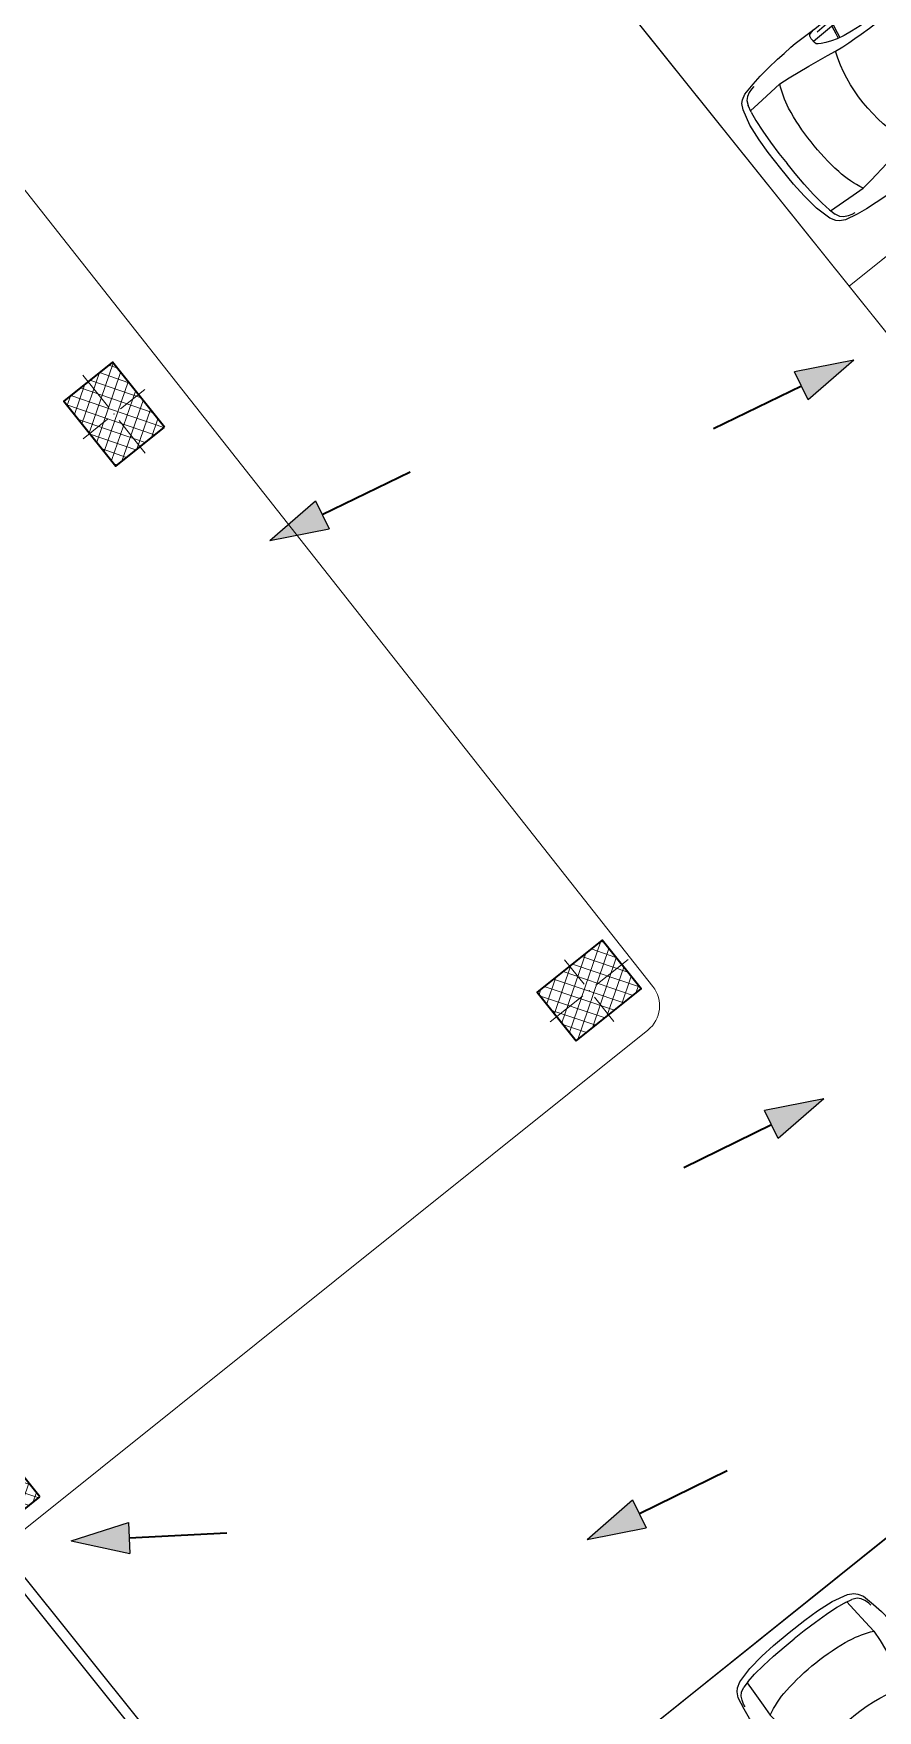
# Model space of a CAD drawing. Header units: metres. Extents: x 7511783 to 7512372, y 4692307 to 4692611.
# Drawn here: x 7511985.97 to 7511994.09, y 4692544.97 to 4692561.11 of the extents above; entities that cross this region are included whole.
import ezdxf

# ---------------------------------------------------------------- set-up
doc = ezdxf.new("R2010")
doc.units = ezdxf.units.M
doc.layers.get('0').update_dxf_attribs({"lineweight": 0})
for name, color, linetype, lineweight in [('A - Muret', 7, 'Continuous', 0), ('A - Muret_Pen_No__102', 254, 'Continuous', 0), ('A - Muret_Pen_No__7', 7, 'Continuous', 0), ('A - Shtyllat', 7, 'Continuous', 0), ('A - Shtyllat_Pen_No__1', 7, 'Continuous', 0), ('A - Shtyllat_Pen_No__7', 7, 'Continuous', 0), ('A -Polyline', 7, 'Continuous', 0), ('A -Polyline_Pen_No__1', 7, 'Continuous', 0), ('A -Polyline_Pen_No__48', 14, 'Continuous', 0), ('A -Polyline_Pen_No__8', 14, 'Continuous', 0), ('A1 - Bodrumi -1', 7, 'Continuous', 0), ('A1 - Bodrumi -1_Pen_No__42', 8, 'Continuous', 0), ('garazhat-netw', 1, 'Continuous', 0), ('Interior - Furniture _Pen_No__42', 8, 'Continuous', 0)]:
    doc.layers.add(name, color=color, linetype=linetype, lineweight=lineweight)
pattern_1 = [(44.99999999999998, (0, 0), (-68.94290863686237, 68.94290863686243), []), (135.0000000000001, (0, 0), (68.94290863686219, 68.94290863686261), [])]

# ---------------------------------------------------------------- blocks, each defined once
blk = doc.blocks.new('Slab_4', base_point=(34583.08885707655, -54096.50522091701))
at = {"layer": 'A1 - Bodrumi -1_Pen_No__42', "color": 8, "linetype": 'Continuous', "lineweight": 25, "flags": 128}
blk.add_lwpolyline([(34583.08885707655, -54096.50522091701), (39036.49390857557, -73826.8491622882), (63168.79784286618, -68414.79881175431), (58723.04809055219, -48603.40321721155)], close=True, dxfattribs=at)
blk = doc.blocks.new('Slab_6', base_point=(63264.51523607764, -68393.3326743771))
at = {"layer": 'A1 - Bodrumi -1_Pen_No__42', "color": 8, "linetype": 'Continuous', "lineweight": 25, "flags": 128}
blk.add_lwpolyline([(63264.51523607764, -68393.3326743771), (83257.00457082294, -63909.70114019907), (75456.13369070938, -29146.91751099753, 0.0021919497620864), (57048.23205081843, -33332.54687322022), (60252.72529317138, -47612.63264707229), (58637.28843211705, -47925.70844958309), (58785.1422201114, -48589.27355840802), (58818.69832244765, -48581.63779186852)], format="xyb", close=True, dxfattribs=at)
blk = doc.blocks.new('Wall_52', base_point=(83257.00457082296, -63909.70114019907))
at = {"layer": 'A - Muret_Pen_No__102', "linetype": 'Continuous', "lineweight": 13}
h = blk.add_hatch(dxfattribs=at)
h.set_pattern_fill('CONCRETE_BLOCK', color=254, style=0, pattern_type=2)
h.set_pattern_definition(pattern_1)
h.paths.add_polyline_path([(82958.32441756949, -63720.47511161403), (63209.80767282041, -68149.39193870047), (63264.51523607764, -68393.3326743771), (83257.00457082296, -63909.70114019907)])
at = {"layer": 'A - Muret_Pen_No__7', "color": 7, "linetype": 'Continuous', "lineweight": 35, "flags": 128}
for points in [[(82958.32441756949, -63720.47511161403), (63209.80767282041, -68149.39193870047)], [(63264.51523607764, -68393.3326743771), (83257.00457082296, -63909.70114019907)], [(63209.80767282041, -68149.39193870047), (63264.51523607764, -68393.3326743771)]]:
    blk.add_lwpolyline(points, dxfattribs=at)
blk = doc.blocks.new('Column_162', base_point=(68439.65978664452, -55953.97223229833))
at = {"layer": 'A - Shtyllat', "linetype": 'Continuous', "lineweight": 0}
h = blk.add_hatch(dxfattribs=at)
h.set_pattern_fill('CONCRETE_BLOCK', color=18, style=0, pattern_type=2)
h.set_pattern_definition(pattern_1)
h.paths.add_polyline_path([(68115.05360198233, -56334.27582796771), (68895.64097019254, -56159.10916278659), (68764.26597130671, -55573.66863662895), (67983.6786030965, -55748.83530181007)])
at = {"layer": 'A - Shtyllat_Pen_No__1', "color": 7, "linetype": 'Continuous', "lineweight": 13}
for p, q in [((68422.14312012642, -55875.9134954773), (68356.4556206835, -55583.19323239849)), ((68361.60104982351, -55971.48889881644), (67971.3073657184, -56059.072231407)), ((68517.71852346555, -55936.45556578022), (68908.01220757065, -55848.87223318967)), ((68457.17645316262, -56032.03096911935), (68522.86395260556, -56324.75123219818))]:
    blk.add_line(p, q, dxfattribs=at)
blk.add_point((68439.65978664452, -55953.97223229833), dxfattribs=at)
at = {"layer": 'A - Shtyllat_Pen_No__7', "color": 7, "linetype": 'Continuous', "lineweight": 35, "flags": 128}
blk.add_lwpolyline([(68115.05360198233, -56334.27582796771), (68895.64097019254, -56159.10916278659), (68764.26597130671, -55573.66863662895), (67983.6786030965, -55748.83530181007)], close=True, dxfattribs=at)
blk = doc.blocks.new('Column_169', base_point=(66768.10634125283, -48962.14023274987))
at = {"layer": 'A - Shtyllat', "linetype": 'Continuous', "lineweight": 0}
h = blk.add_hatch(dxfattribs=at)
h.set_pattern_fill('CONCRETE_BLOCK', color=18, style=0, pattern_type=2)
h.set_pattern_definition(pattern_1)
h.paths.add_polyline_path([(67148.40993692222, -49286.74641741205), (66973.2432717411, -48506.15904920186), (66387.80274558342, -48637.53404808769), (66562.96941076456, -49418.12141629789)])
at = {"layer": 'A - Shtyllat_Pen_No__1', "color": 7, "linetype": 'Continuous', "lineweight": 13}
for p, q in [((66750.58967473471, -48884.08149592885), (66663.00634214416, -48493.78781182375)), ((66846.16507807386, -48944.62356623176), (67138.88534115267, -48878.93606678884)), ((66690.0476044318, -48979.65689926799), (66397.327341353, -49045.3443987109)), ((66785.62300777093, -49040.19896957089), (66873.2063403615, -49430.492653676))]:
    blk.add_line(p, q, dxfattribs=at)
blk.add_point((66768.10634125283, -48962.14023274987), dxfattribs=at)
at = {"layer": 'A - Shtyllat_Pen_No__7', "color": 7, "linetype": 'Continuous', "lineweight": 35, "flags": 128}
blk.add_lwpolyline([(67148.40993692222, -49286.74641741205), (66973.2432717411, -48506.15904920186), (66387.80274558342, -48637.53404808769), (66562.96941076456, -49418.12141629789)], close=True, dxfattribs=at)
blk = doc.blocks.new('Column_171', base_point=(61169.62996149499, -57687.86550543923))
at = {"layer": 'A - Shtyllat', "linetype": 'Continuous', "lineweight": 0}
h = blk.add_hatch(dxfattribs=at)
h.set_pattern_fill('CONCRETE_BLOCK', color=18, style=0, pattern_type=2)
h.set_pattern_definition(pattern_1)
h.paths.add_polyline_path([(61549.93355716438, -58012.47169010141), (61374.76689198327, -57231.88432189122), (60789.32636582561, -57363.25932077705), (60964.49303100674, -58143.84668898725)])
at = {"layer": 'A - Shtyllat_Pen_No__1', "color": 7, "linetype": 'Continuous', "lineweight": 13}
for p, q in [((61152.11329497689, -57609.80676861821), (61064.52996238633, -57219.51308451311)), ((61247.68869831602, -57670.34883892112), (61540.40896139484, -57604.6613394782)), ((61091.57122467397, -57705.38217195734), (60798.85096159515, -57771.06967140026)), ((61187.14662801311, -57765.92424226025), (61274.72996060366, -58156.21792636536))]:
    blk.add_line(p, q, dxfattribs=at)
blk.add_point((61169.62996149499, -57687.86550543923), dxfattribs=at)
at = {"layer": 'A - Shtyllat_Pen_No__7', "color": 7, "linetype": 'Continuous', "lineweight": 35, "flags": 128}
blk.add_lwpolyline([(61549.93355716438, -58012.47169010141), (61374.76689198327, -57231.88432189122), (60789.32636582561, -57363.25932077705), (60964.49303100674, -58143.84668898725)], close=True, dxfattribs=at)
blk = doc.blocks.new('Car 05 22')
at = {"layer": 'Interior - Furniture _Pen_No__42', "color": 8, "linetype": 'Continuous', "lineweight": 25}
for p, q in [((1961.117547741, 983.221158223), (1928.938242309, 983.221158223)), ((1928.938242309, 983.221158223), (1957.843908175, 858.0544967500001)), ((1996.903176747, 974.9060932165999), (1961.117547741, 983.221158223)), ((2026.89661068, 945.007687052), (1996.903176747, 974.9060932165999)), ((-483.1389679684001, 817.2581826864), (-585.227090103, 801.027979058)), ((-372.3345973750002, 830.229933465), (-483.1389679684001, 817.2581826864)), ((-251.752794228, 841.043733947), (-372.3345973750002, 830.229933465)), ((-168.2198443133, 844.6061713611999), (-251.752794228, 841.043733947)), ((-78.35772569479998, 850.6357850930001), (-168.2198443133, 844.6061713611999)), ((-24.036324899, 852.2918850640001), (-78.35772569479998, 850.6357850930001)), ((40.3182760438, 852.3336850629998), (-24.036324899, 852.2918850640001)), ((230.8030912739, 845.5192631063), (40.3182760438, 852.3336850629998)), ((124.560977278, 791.3967861309999), (129.0398444, 820.4687779309999)), ((129.0398444, 820.4687779309999), (138.886242882, 832.3883788069998)), ((138.886242882, 832.3883788069998), (165.168377873, 840.275885275)), ((165.168377873, 840.275885275), (194.733578306, 844.324685204)), ((194.733578306, 844.324685204), (230.803091274, 845.519263106)), ((210.873013229, 809.2317387879999), (418.0703055720001, 816.1926024380003)), ((400.0158099590001, 847.596806379), (230.8030912739, 845.5192631063)), ((590.7241636140001, 851.6786068920001), (400.0158099590001, 847.596806379)), ((856.5325990199999, 856.169707455), (590.7241636140001, 851.6786068920001)), ((1129.8609284, 858.5331077519999), (856.5325990199999, 856.169707455)), ((1115.14443198, 808.948201529), (1108.59023357, 773.98329714)), ((1119.51383092, 833.2672045809999), (1115.14443198, 808.948201529)), ((1120.16623076, 836.3248049650001), (1119.51383092, 833.2672045809999)), ((1120.69723063, 838.160005195), (1120.16623076, 836.3248049650001)), ((1129.8609284, 858.5331077519999), (1120.69723063, 838.160005195)), ((1536.1071561, 860.3802508980001), (1129.8609284, 858.5331077519999)), ((1162.63563846, 830.4777734580001), (1220.13025657, 829.0713745190002)), ((1220.13025657, 829.0713745190002), (1369.65750367, 831.489072695)), ((1957.843908175, 858.0544967500001), (1536.1071561, 860.3802508980001)), ((1957.84390817, 858.0544967500001), (1977.22141076, 777.427813481)), ((2054.5732194, 897.577022836), (2026.89661068, 945.007687052)), ((2067.91700908, 857.6794056350001), (2054.5732194, 897.577022836)), ((2119.91703998, 857.4374531180001), (2067.91700908, 857.6794056350001)), ((2075.28112592, 835.6608695470001), (2067.91700908, 857.6794056350001)), ((2070.42572439, 799.8521965630001), (2075.2191259, 809.3983893609999)), ((2075.2191259, 809.3983893609999), (2075.28112592, 835.6608695470001)), ((2193.165590015, 856.4504063259001), (2119.91703998, 857.4374531180001)), ((2148.02030692, 790.4828861469999), (2166.81146925, 813.814537484)), ((2166.81146925, 813.814537484), (2182.27381684, 834.081841238)), ((2182.27381684, 834.081841238), (2193.16559002, 856.4504063260001)), ((2808.01466132, 852.5547640039999), (2193.165590015, 856.4504063259001)), ((2855.711363900001, 852.6327640009998), (2808.01466132, 852.5547640039999)), ((2808.01466132, 852.5547640039999), (2876.86636504, 843.317264394)), ((2891.44016583, 852.5287640049999), (2855.711363900001, 852.6327640009998)), ((2876.86636504, 843.317264394), (2954.16376923, 813.731165643)), ((2922.51356751, 852.034364026), (2891.44016583, 852.5287640049999)), ((2904.11849592, 832.8863289209997), (2905.06820589, 832.8379901159999)), ((2945.17226874, 849.4061641369999), (2922.51356751, 852.034364026)), ((2989.61447115, 839.6482645490003), (2945.17226874, 849.4061641369999)), ((2954.16376923, 813.731165643), (3075.78877375, 774.6896785450001)), ((3013.55027244, 833.064864827), (2989.61447115, 839.6482645490003)), ((3154.26138006, 782.5577669589998), (3013.55027244, 833.064864827)), ((-815.0478655078, 667.7598955197002), (-855.0523550635, 511.0116477078998)), ((-784.8200333720001, 721.8124613509999), (-815.0478655078, 667.7598955197002)), ((-757.6903274910002, 747.022066986), (-784.8200333720001, 721.8124613509999)), ((-768.2719792499998, 602.2788720830002), (-750.577082573, 669.7773949330001)), ((-706.3378894982, 775.7872218095), (-757.6903274910002, 747.022066986)), ((-729.425104913, 716.3992494200002), (-750.577082573, 669.7773949330001)), ((-701.0941271610001, 743.2591195180001), (-729.425104913, 716.3992494200002)), ((-585.227090103, 801.027979058), (-706.3378894982, 775.7872218095)), ((-664.8727541800001, 760.961322365), (-701.0941271610001, 743.2591195180001)), ((-626.571782751, 772.4860242179999), (-664.8727541800001, 760.961322365)), ((-594.8871138119998, 778.4895580349998), (-626.571782751, 772.4860242179999)), ((125.693926866, 743.8968737240001), (124.560977278, 791.3967861309999)), ((327.3887276080001, 761.920895626), (125.394377448, 756.455747737)), ((132.429139117, 722.8048827370001), (125.693926866, 743.8968737240001)), ((146.670770152, 710.6062742990001), (132.429139117, 722.8048827370001)), ((171.252864179, 696.6287725440001), (146.670770152, 710.6062742990001)), ((212.566754139, 676.5412700230002), (171.252864179, 696.6287725440001)), ((266.3151410770001, 654.566867265), (212.566754139, 676.5412700230002)), ((319.4903281550001, 636.426864989), (266.3151410770001, 654.566867265)), ((521.9507803269998, 764.6728959719999), (327.3887276080001, 761.920895626)), ((339.1227247570001, 683.1192857359999), (329.5580559370001, 633.8673348859999)), ((355.2943663540001, 762.315609428), (339.1227247570001, 683.1192857359999)), ((357.2289958010001, 683.375391506), (346.76505809, 629.492778784)), ((373.4006373970002, 762.5717151969999), (357.2289958010001, 683.375391506)), ((813.627009446, 769.327996556), (521.9507803269998, 764.6728959719999)), ((1108.59023357, 773.98329714), (813.627009446, 769.327996556)), ((1036.25651944, 772.8416796290002), (996.5002997029998, 578.7916468290002)), ((1041.96657906, 578.0240872360001), (1107.56627095, 773.967136299)), ((1173.32542975, 774.895061201), (1090.33970038, 577.89253068)), ((1108.59023357, 773.98329714), (1537.61805657, 780.025947399)), ((1537.61805657, 780.025611521), (1974.99295641, 786.0764425990001)), ((2000.39650233, 701.591770694), (1730.35620914, 633.8338533080002)), ((1939.15395607, 686.22492547), (1995.917261, 777.427813481)), ((1952.84760406, 621.338789111), (2122.045506540001, 659.9572884350001)), ((1977.22141076, 777.427813481), (2019.59119012, 777.427813481)), ((2000.39650233, 701.591770694), (2213.53100788, 762.9814866290001)), ((2019.59119012, 777.427813481), (2044.48611622, 783.069509224)), ((2044.48611622, 783.069509224), (2063.35562216, 792.2740022800001)), ((2063.35562216, 792.2740022800001), (2070.42572439, 799.8521965630001)), ((2068.68333559, 787.696981005), (2065.39356605, 794.4584027669999)), ((2068.68333559, 787.696981005), (2148.02030692, 790.4828861469999)), ((2106.51930118, 732.1586113790001), (2148.02030692, 790.4828861469999)), ((2122.045506540001, 659.9572884350001), (2293.79610906, 697.6509877739999)), ((2148.02030692, 790.4828861469999), (2205.61920777, 792.204186117)), ((2205.61920777, 792.204186117), (2227.21980808, 791.0038861380001)), ((2226.59190807, 769.8777067159999), (2213.53100788, 762.9814866290001)), ((2213.53100788, 762.9814866290001), (2238.34670825, 752.240186817)), ((2234.36910819, 773.9630864369999), (2226.59190807, 769.8828865080001)), ((2227.21980808, 791.0038861380001), (2232.61990816, 790.029986155)), ((2232.61990816, 790.029986155), (2237.93539134, 787.2871225249999)), ((2238.46067648, 776.864360243), (2234.36910819, 773.9630864369999)), ((2240.81890828, 784.03918626), (2237.93539134, 787.2871225249999)), ((2238.34670825, 752.240186817), (2258.53170854, 739.717487037)), ((2238.46067648, 776.864360243), (2240.85090828, 780.5209863219999)), ((2240.85090828, 780.5209863219999), (2240.81890828, 784.03918626)), ((2258.53170854, 739.717487037), (2269.0398087, 731.086787188)), ((2269.0398087, 731.086787188), (2278.83550884, 721.965087348)), ((2278.83550884, 721.965087348), (2293.79610906, 697.6509877739999)), ((2293.79610906, 697.6509877739999), (2317.1870094, 700.7385877199999)), ((2293.79610906, 697.6386630720001), (2293.79610906, 697.6509877739999)), ((2317.1870094, 700.7385877199999), (2345.74280982, 702.7498876850001)), ((2355.134199750001, 639.912801441), (2317.1870094, 700.7385877199999)), ((2345.74280982, 702.7498876850001), (2378.929310310001, 702.0184876970001)), ((2410.10490185, 649.1086815510001), (2378.929310310001, 702.0184876970001)), ((2378.929310310001, 702.0184876970001), (2410.57231077, 694.2028878339999)), ((2436.02871163, 583.2244924540001), (2410.10490185, 649.1086815510001)), ((2410.57231077, 694.2028878339999), (2410.58631694, 694.1782473540001)), ((2428.73881104, 681.7061880529999), (2410.57231077, 694.2028878339999)), ((2428.73881104, 681.7061880529999), (2457.25830016, 700.035535323)), ((2428.77597173, 681.700745325), (2428.73881104, 681.7061880529999)), ((2428.77597173, 681.700745325), (2456.66545813, 639.8418234830003)), ((2457.25830016, 700.035535323), (2535.4819126, 697.9905877680001)), ((2535.422612600001, 697.9916562040003), (2673.21491462, 695.5089878119999)), ((2535.46586986, 697.9894090810001), (2535.4819126, 697.988971943)), ((2673.21491462, 695.5089878119999), (2787.200816290001, 691.4809878819998)), ((2787.200816290001, 691.4809878819998), (2868.415817480001, 687.223087957)), ((2868.395882330001, 687.22488671), (2959.72331881, 678.984388101)), ((2959.72331881, 678.984388101), (2868.415817480001, 687.1969879569999)), ((2959.72331881, 678.984388101), (3047.2313201, 666.2002883250001)), ((3022.47491973, 758.305686711), (3023.66221975, 762.4851866380001)), ((3024.49924208, 753.7186598590001), (3022.47491973, 758.305686711)), ((3023.66221975, 762.4851866380001), (3034.64521991, 765.0503865930001)), ((3037.91041996, 743.452886971), (3024.49924208, 753.7186598590001)), ((3034.64521991, 765.0503865930001), (3046.93432009, 763.817386614)), ((3050.61522015, 730.6688871950001), (3037.91041996, 743.452886971)), ((3046.93432009, 763.817386614), (3060.9451203, 762.9292866300001)), ((3047.20992906, 666.2041971140001), (3100.00912087, 656.556188494)), ((3064.50712035, 714.6457874760001), (3050.61522015, 730.6688871950001)), ((3060.9451203, 762.9292866300001), (3089.85712072, 757.3861867269998)), ((3076.97452053, 697.807687771), (3064.50712035, 714.6457874760001)), ((3100.48402088, 763.1120866269999), (3075.78877375, 774.6896785450001)), ((3100.00912087, 656.556188494), (3076.97452053, 697.807687771)), ((3089.85712072, 757.3861867269998), (3108.43932099, 751.4304868319999)), ((3152.92075342, 553.873393456), (3100.00912087, 656.556188494)), ((3114.13862108, 753.3111867989999), (3100.48402088, 763.1120866269999)), ((3108.43932099, 751.4304868319999), (3122.8656212, 746.4359869189999)), ((3122.8656212, 746.4359869189999), (3114.13862108, 753.3111867989999)), ((3170.0706946, 726.5554905960001), (3122.8656212, 746.4359869189999)), ((3235.883818752, 747.6101556219), (3154.26138006, 782.5577669589998)), ((3211.69204952, 701.0151137130001), (3170.0706946, 726.5554905960001)), ((3254.25934432, 663.1775183300001), (3211.69204952, 701.0151137130001)), ((3269.07948628, 728.3294692490001), (3235.883818752, 747.6101556219)), ((3301.867263790001, 602.80900872), (3254.25934432, 663.1775183300001)), ((3298.56678787, 705.6390702070001), (3269.07948628, 728.3294692490001)), ((3337.33388997, 663.3806719909999), (3298.56678787, 705.6390702070001)), ((3374.49419199, 603.583974516), (3337.33388997, 663.3806719909999)), ((-855.0523550635, 511.0116477078998), (-874.6778528530002, 344.9579771100001)), ((-782.7621654889999, 510.027376359), (-794.5333543099999, 390.6265818930001)), ((-768.2719792499998, 602.2788720830002), (-782.764796709, 510.0106247469999)), ((-764.3441764490001, 617.261773195), (-665.728145997, 623.9546285630003)), ((-665.728145997, 623.9546285630003), (-500.877431885, 634.180288886)), ((-500.877431885, 634.180288886), (-383.0238853850001, 641.9613403830001)), ((-383.0238853850001, 641.9613403830001), (-274.220886173, 631.318400078)), ((-274.220886173, 631.318400078), (-56.404854203, 600.536895199)), ((-56.404854203, 600.536895199), (145.941775497, 566.5900898169999)), ((145.941775497, 566.5900898169999), (233.261172115, 552.312592089)), ((233.261172115, 552.312592089), (315.3092800730001, 541.359190513)), ((315.2936019620001, 541.3606176840001), (384.2945810830001, 535.0794906230001)), ((392.7088835140001, 617.8124267930001), (319.4903281550001, 636.426864989)), ((384.2815104790001, 535.080362318), (454.174320738, 530.4191213629999)), ((474.8166917820001, 607.1053878569999), (392.7088835140001, 617.8124267930001)), ((454.170282107, 530.4193907049998), (526.242583163, 526.2868907769997)), ((521.3449804749999, 601.6186871690002), (474.8166917820001, 607.1053878569999)), ((569.9935686519999, 596.8381865689998), (521.3449804749999, 601.6186871690002)), ((526.2331313149998, 526.2873073839999), (627.7018846490002, 521.814890855)), ((652.59274858, 590.9845858339997), (569.9935686519999, 596.8381865689998)), ((627.698546207, 521.8149872519999), (756.75876515, 518.0884218199999)), ((772.8388193580001, 584.9903850819998), (652.59274858, 590.9845858339997)), ((756.75876515, 518.0884218199999), (1322.62824821, 518.052230308)), ((907.2666866909999, 580.298084493), (772.8388193580001, 584.9903850819998)), ((1041.96657906, 578.0240872360001), (907.2666866909999, 580.298084493)), ((1227.79815085, 577.5186957939999), (1041.96657906, 578.0240872360001)), ((1316.09897866, 580.475793563), (1227.79815085, 577.5186957939999)), ((1403.02450604, 584.4121905939998), (1316.09897866, 580.475793563)), ((1322.62824821, 518.052230308), (1420.49779626, 521.652890858)), ((1483.8761315, 590.1361862749999), (1403.02450604, 584.4121905939998)), ((1420.49066257, 521.652523245), (1466.64156934, 524.030772681)), ((1466.62639694, 524.0299908169999), (1510.87647584, 527.594696836)), ((1562.00595611, 600.596478384), (1483.8761315, 590.1361862749999)), ((1510.85529759, 527.5929907539999), (1554.25309822, 533.0576906580001)), ((1554.25309822, 533.0576906580001), (1596.82961355, 540.969674969)), ((1730.35620914, 633.8338533080002), (1562.00595611, 600.596478384)), ((1597.28918852, 541.1774857889999), (1596.65116701, 540.8889849259999)), ((1610.72419049, 544.0665862469999), (1779.61280153, 581.7538898049997)), ((1779.61280153, 581.7538898049997), (1952.84760406, 621.338789111)), ((2379.77420337, 575.387091212), (2355.13301598, 639.9159014410001)), ((2397.334105950001, 514.2584815219999), (2379.77250853, 575.3929912130001)), ((2419.31580918, 395.7362626700001), (2397.33316008, 514.2635815229997)), ((2453.63941421, 521.616582688), (2436.02871163, 583.2244924540001)), ((2477.61661773, 401.0764635800001), (2453.63941421, 521.616582688)), ((2456.66545813, 639.8418234830003), (2487.236391870001, 574.2621729599999)), ((2487.236391870001, 574.2621729599999), (2491.79934275, 562.0052962960001)), ((2491.79994982, 562.0052962960001), (2517.90263133, 477.034766618)), ((3189.62073735, 475.569766106), (3152.92075342, 553.873393456)), ((3301.867263790001, 602.80900872), (3346.015513130001, 501.4217980699999)), ((3346.015513130001, 501.4217980699999), (3374.297465860001, 419.557472908)), ((3418.40079436, 512.7439783509999), (3374.49419199, 603.583974516)), ((3457.47689648, 393.0984834030001), (3418.40079436, 512.7439783509999)), ((-874.6778528530002, 344.9579771100001), (-882.944054645, 194.680643518)), ((-794.5333543099999, 390.6265818930001), (-802.4328468090001, 258.715288008)), ((2433.73206705, 266.091642182), (2419.31580918, 395.7362626700001)), ((2493.88922012, 269.050242651), (2477.61661773, 401.0764635800001)), ((2517.90263133, 477.034766618), (2537.54372273, 384.0810341510001)), ((2537.54372273, 384.0810341510001), (2551.45611664, 285.6281997640001)), ((3199.39883308, 466.7584630290001), (3189.62073735, 475.569766106)), ((3220.69886845, 454.388540188), (3199.39883308, 466.7584630290001)), ((3256.10680826, 439.2417534179999), (3220.67662376, 454.4014587129999)), ((3288.390194130001, 425.101248479), (3256.10680826, 439.2417534179999)), ((3319.36158057, 408.41284265), (3288.390194130001, 425.101248479)), ((3353.46269085, 384.2512837760001), (3319.36158057, 408.41284265)), ((3321.23357975, 370.497229407), (3320.99727986, 362.132926485)), ((3320.99727986, 362.132926485), (3338.31527228, 276.8564967000001)), ((3324.654278260001, 377.297531782), (3321.23357975, 370.497229407)), ((3328.30797666, 379.591332583), (3324.654278260001, 377.297531782)), ((3338.468372210001, 379.4523325350001), (3328.30797666, 379.591332583)), ((3363.640761200001, 357.811724976), (3338.468372210001, 379.4523325350001)), ((3377.182392130001, 359.9734848010001), (3353.46269085, 384.2512837760001)), ((3396.66521323, 315.8049103040001), (3363.640761200001, 357.811724976)), ((3391.09039087, 344.247647689), (3374.297465860001, 419.557472908)), ((3391.09039087, 344.247647689), (3377.182392130001, 359.9734848010001)), ((3468.34279707, 330.9338860280001), (3457.47689648, 393.0984834030001)), ((3474.4914974, 263.721088865), (3468.34279707, 330.9338860280001)), ((-882.944054645, 194.680643518), (-885.3767076889999, 0)), ((-802.4328468090001, 258.715288008), (-806.8131426489999, 124.936494209)), ((2441.61713002, 131.955220918), (2433.73181129, 266.093942182)), ((2503.10292147, 133.173421111), (2493.88922012, 269.050242651)), ((2551.45611664, 285.6281997640001), (2559.71041303, 193.693567653)), ((2559.71041303, 193.693567653), (2564.38081099, 101.185635342)), ((3338.31527228, 276.8564967000001), (3351.882966340001, 172.661960307)), ((3351.882966340001, 172.661960307), (3358.343763510001, 75.87012649980001)), ((3408.0703938, 289.3779877820001), (3396.66521323, 315.8049103040001)), ((3408.0703938, 289.3779877820001), (3413.77629411, 267.259988716)), ((3413.77548775, 267.2641933500001), (3418.45445829, 242.866384828)), ((3418.452194370001, 242.878189745), (3424.044894670001, 200.723791525)), ((3424.044894670001, 200.723791525), (3427.72848251, 152.023715234)), ((3478.33319761, 199.917191559), (3474.4914974, 263.721088865)), ((3479.35651311, 164.9481933352), (3478.33319761, 199.917191559)), ((3489.519598210001, 164.9481933352), (3479.35651311, 164.9481933352)), ((3489.519598210001, -164.9481933352), (3489.519598210001, 164.9481933352)), ((-885.3767076889999, 0), (-882.944054645, -194.680643518)), ((-806.8131426489999, 124.936494209), (-808.0470753050001, 0)), ((-806.8131426489999, -124.936494209), (-808.0470753050001, 1.477e-13)), ((2444.0197128, -0.0273000043277), (2441.61701245, 131.957220918)), ((2444.0197128, 0.0273000043271), (2441.61701245, -131.957220918)), ((2506.01959488, -3.86e-13), (2503.10292147, 133.173421111)), ((2564.38081099, 101.185635342), (2566.01761027, -0.00610000213065)), ((2564.38081099, -101.185635342), (2566.01761027, 0.00610000212997)), ((3353.95786543, 27.8932505984), (3358.343763510001, 75.87012649980001)), ((3353.95786543, 27.8932505984), (3353.95786543, -0.7649002671629999)), ((3353.95786543, -27.8932505984), (3353.95786543, 0.7649002671619999)), ((3370.89075802, 11.74110410089999), (3370.32315827, -0.7649002671629999)), ((3370.89075802, -11.74110410089999), (3370.32315827, 0.7649002671619999)), ((3372.49235732, 23.6550082622), (3370.89075802, 11.74110410089999)), ((3376.267285060001, 38.99395092400001), (3372.49235732, 23.6550082622)), ((3381.98685317, 46.5714162664), (3376.267285060001, 38.99395092400001)), ((3386.21005132, 48.3522168884), (3381.98685317, 46.5714162664)), ((3386.21005132, 48.3522168884), (3394.28954778, 48.3522168884)), ((3398.51284593, 46.5714162664), (3394.28954778, 48.3522168884)), ((3404.23226311, 38.99375151340001), (3398.51284593, 46.5714162664)), ((3404.23226311, 38.99375151340001), (3408.00714178, 23.6550082622)), ((3408.00714178, 23.6550082622), (3409.766541010001, 8.055102813469999)), ((3409.766541010001, 8.055102813469999), (3409.766541010001, -4.961e-13)), ((3432.36383112, 39.98011396419999), (3427.72848251, 152.023715234)), ((3431.76949509, 57.3729975776), (3431.76949509, 56.7710829698)), ((3432.04453126, -0.0109000038072), (3432.36383112, 39.98011396419999)), ((3432.04453126, 0.0109000038063), (3432.36383112, -39.98011396419999)), ((-802.4328468090001, -258.715288008), (-806.8131426489999, -124.936494209)), ((2441.61713002, -131.955220918), (2433.73181129, -266.093942182)), ((2503.10292147, -133.173421111), (2493.88922012, -269.050242651)), ((2506.01959488, -2.78e-13), (2503.10292147, -133.173421111)), ((2559.71041303, -193.693567653), (2564.38081099, -101.185635342)), ((3351.882966340001, -172.661960307), (3358.343763510001, -75.87012649980001)), ((3353.95786543, -27.8932505984), (3358.343763510001, -75.87012649980001)), ((3372.49235732, -23.6550082622), (3370.89075802, -11.74110410089999)), ((3376.267285060001, -38.99395092400001), (3372.49235732, -23.6550082622)), ((3381.98685317, -46.5714162664), (3376.267285060001, -38.99395092400001)), ((3386.21005132, -48.3522168884), (3381.98685317, -46.5714162664)), ((3386.21005132, -48.3522168884), (3394.28954778, -48.3522168884)), ((3398.51284593, -46.5714162664), (3394.28954778, -48.3522168884)), ((3404.23226311, -38.99375151340001), (3398.51284593, -46.5714162664)), ((3404.23226311, -38.99375151340001), (3408.00714178, -23.6550082622)), ((3408.00714178, -23.6550082622), (3409.766541010001, -8.055102813469999)), ((3409.766541010001, -8.055102813469999), (3409.766541010001, -3.892e-13)), ((3424.044894670001, -200.723791525), (3427.72848251, -152.023715234)), ((3432.36383112, -39.98011396419999), (3427.72848251, -152.023715234)), ((3431.76949509, -57.3729975776), (3431.76949509, -56.7710829698)), ((-882.944054645, -194.680643518), (-874.6778528530002, -344.9579771100001)), ((-794.5333543099999, -390.6265818930001), (-802.4328468090001, -258.715288008)), ((2433.73206705, -266.091642182), (2419.31580918, -395.7362626700001)), ((2493.88922012, -269.050242651), (2477.61661773, -401.0764635800001)), ((2537.54372273, -384.0810341510001), (2551.45611664, -285.6281997640001)), ((2551.45611664, -285.6281997640001), (2559.71041303, -193.693567653)), ((3320.99727986, -362.132926485), (3338.31527228, -276.8564967000001)), ((3338.31527228, -276.8564967000001), (3351.882966340001, -172.661960307)), ((3396.66521323, -315.8049103040001), (3363.640761200001, -357.811724976)), ((3408.0703938, -289.3779877820001), (3396.66521323, -315.8049103040001)), ((3408.0703938, -289.3779877820001), (3413.77629411, -267.259988716)), ((3413.77548775, -267.2641933500001), (3418.45445829, -242.866384828)), ((3418.452194370001, -242.878189745), (3424.044894670001, -200.723791525)), ((3468.34279707, -330.9338860280001), (3474.4914974, -263.721088865)), ((3474.4914974, -263.721088865), (3478.33319761, -199.917191559)), ((3478.33319761, -199.917191559), (3479.35651311, -164.9481933352)), ((3479.35651311, -164.9481933352), (3489.519598210001, -164.9481933352)), ((-874.6778528530002, -344.9579771100001), (-855.0523550635, -511.0116477078998)), ((-782.7621654889999, -510.027376359), (-794.5333543099999, -390.6265818930001)), ((2419.31580918, -395.7362626700001), (2397.33316008, -514.2635815229997)), ((2477.61661773, -401.0764635800001), (2453.63941421, -521.616582688)), ((2491.79994982, -562.0052962960001), (2517.90263133, -477.034766618)), ((2517.90263133, -477.034766618), (2537.54372273, -384.0810341510001)), ((3189.62073735, -475.569766106), (3152.92075342, -553.873393456)), ((3199.39883308, -466.7584630290001), (3189.62073735, -475.569766106)), ((3220.69886845, -454.388540188), (3199.39883308, -466.7584630290001)), ((3256.10680826, -439.2417534179999), (3220.67662376, -454.4014587129999)), ((3288.390194130001, -425.101248479), (3256.10680826, -439.2417534179999)), ((3319.36158057, -408.41284265), (3288.390194130001, -425.101248479)), ((3353.46269085, -384.2512837760001), (3319.36158057, -408.41284265)), ((3321.23357975, -370.497229407), (3320.99727986, -362.132926485)), ((3324.654278260001, -377.297531782), (3321.23357975, -370.497229407)), ((3328.30797666, -379.591332583), (3324.654278260001, -377.297531782)), ((3338.468372210001, -379.4523325350001), (3328.30797666, -379.591332583)), ((3363.640761200001, -357.811724976), (3338.468372210001, -379.4523325350001)), ((3346.015513130001, -501.4217980699999), (3374.297465860001, -419.557472908)), ((3377.182392130001, -359.9734848010001), (3353.46269085, -384.2512837760001)), ((3391.09039087, -344.247647689), (3374.297465860001, -419.557472908)), ((3391.09039087, -344.247647689), (3377.182392130001, -359.9734848010001)), ((3418.40079436, -512.7439783509999), (3457.47689648, -393.0984834030001)), ((3457.47689648, -393.0984834030001), (3468.34279707, -330.9338860280001)), ((-855.0523550635, -511.0116477078998), (-815.0478655078, -667.7598955197002)), ((-768.2719792499998, -602.2788720830002), (-782.764796709, -510.0106247469999)), ((-768.2719792499998, -602.2788720830002), (-750.577082573, -669.7773949330001)), ((-764.3441764490001, -617.261773195), (-665.728145997, -623.9546285630003)), ((-665.728145997, -623.9546285630003), (-500.877431885, -634.180288886)), ((-500.877431885, -634.180288886), (-383.0238853850001, -641.9613403830001)), ((-383.0238853850001, -641.9613403830001), (-274.220886173, -631.318400078)), ((-274.220886173, -631.318400078), (-56.404854203, -600.536895199)), ((-56.404854203, -600.536895199), (145.941775497, -566.5900898169999)), ((145.941775497, -566.5900898169999), (233.261172115, -552.312592089)), ((233.261172115, -552.312592089), (315.3092800730001, -541.359190513)), ((319.4903281550001, -636.426864989), (266.3151410770001, -654.566867265)), ((315.2936019620001, -541.3606176840001), (384.2945810830001, -535.0794906230001)), ((392.7088835140001, -617.8124267930001), (319.4903281550001, -636.426864989)), ((339.1227247570001, -683.1192857359999), (329.5580559370001, -633.8673348859999)), ((357.2289958010001, -683.375391506), (346.76505809, -629.492778784)), ((384.2815104790001, -535.080362318), (454.174320738, -530.4191213629999)), ((474.8166917820001, -607.1053878569999), (392.7088835140001, -617.8124267930001)), ((454.170282107, -530.4193907049998), (526.242583163, -526.2868907769997)), ((521.3449804749999, -601.6186871690002), (474.8166917820001, -607.1053878569999)), ((569.9935686519999, -596.8381865689998), (521.3449804749999, -601.6186871690002)), ((526.2331313149998, -526.2873073839999), (627.7018846490002, -521.814890855)), ((652.59274858, -590.9845858339997), (569.9935686519999, -596.8381865689998)), ((627.698546207, -521.8149872519999), (756.75876515, -518.0884218199999)), ((772.8388193580001, -584.9903850819998), (652.59274858, -590.9845858339997)), ((756.75876515, -518.0884218199999), (1322.62824821, -518.052230308)), ((907.2666866909999, -580.298084493), (772.8388193580001, -584.9903850819998)), ((1041.96657906, -578.0240872360001), (907.2666866909999, -580.298084493)), ((1036.25651944, -772.8416796290002), (996.5002997029998, -578.7916468290002)), ((1227.79815085, -577.5186957939999), (1041.96657906, -578.0240872360001)), ((1041.96657906, -578.0240872360001), (1107.56627095, -773.967136299)), ((1173.32542975, -774.895061201), (1090.33970038, -577.89253068)), ((1316.09897866, -580.475793563), (1227.79815085, -577.5186957939999)), ((1403.02450604, -584.4121905939998), (1316.09897866, -580.475793563)), ((1322.62824821, -518.052230308), (1420.49779626, -521.652890858)), ((1483.8761315, -590.1361862749999), (1403.02450604, -584.4121905939998)), ((1420.49066257, -521.652523245), (1466.64156934, -524.030772681)), ((1466.62639694, -524.0299908169999), (1510.87647584, -527.594696836)), ((1562.00595611, -600.596478384), (1483.8761315, -590.1361862749999)), ((1510.85529759, -527.5929907539999), (1554.25309822, -533.0576906580001)), ((1554.25309822, -533.0576906580001), (1596.82961355, -540.969674969)), ((1730.35620914, -633.8338533080002), (1562.00595611, -600.596478384)), ((1597.28918852, -541.1774857889999), (1596.65116701, -540.8889849259999)), ((1610.72419049, -544.0665862469999), (1779.61280153, -581.7538898049997)), ((2000.39650233, -701.591770694), (1730.35620914, -633.8338533080002)), ((1779.61280153, -581.7538898049997), (1952.84760406, -621.338789111)), ((1952.84760406, -621.338789111), (2122.045506540001, -659.9572884350001)), ((2355.134199750001, -639.912801441), (2317.1870094, -700.7385877199999)), ((2379.77420337, -575.387091212), (2355.13301598, -639.9159014410001)), ((2397.334105950001, -514.2584815219999), (2379.77250853, -575.3929912130001)), ((2436.02871163, -583.2244924540001), (2410.10490185, -649.1086815510001)), ((2428.77597173, -681.700745325), (2456.66545813, -639.8418234830003)), ((2453.63941421, -521.616582688), (2436.02871163, -583.2244924540001)), ((2456.66545813, -639.8418234830003), (2487.236391870001, -574.2621729599999)), ((2487.236391870001, -574.2621729599999), (2491.79934275, -562.0052962960001)), ((3152.92075342, -553.873393456), (3100.00912087, -656.556188494)), ((3301.867263790001, -602.80900872), (3254.25934432, -663.1775183300001)), ((3301.867263790001, -602.80900872), (3346.015513130001, -501.4217980699999)), ((3337.33388997, -663.3806719909999), (3374.49419199, -603.583974516)), ((3374.49419199, -603.583974516), (3418.40079436, -512.7439783509999)), ((-815.0478655078, -667.7598955197002), (-784.8200333720001, -721.8124613509999)), ((-784.8200333720001, -721.8124613509999), (-757.6903274910002, -747.022066986)), ((-757.6903274910002, -747.022066986), (-706.3378894982, -775.7872218095)), ((-729.425104913, -716.3992494200002), (-750.577082573, -669.7773949330001)), ((-701.0941271610001, -743.2591195180001), (-729.425104913, -716.3992494200002)), ((-706.3378894982, -775.7872218095), (-585.227090103, -801.027979058)), ((-664.8727541800001, -760.961322365), (-701.0941271610001, -743.2591195180001)), ((-626.571782751, -772.4860242179999), (-664.8727541800001, -760.961322365)), ((-594.8871138119998, -778.4895580349998), (-626.571782751, -772.4860242179999)), ((-585.227090103, -801.027979058), (-483.149337101, -817.256968783)), ((125.693926866, -743.8968737240001), (124.560977278, -791.3967861309999)), ((124.560977278, -791.3967861309999), (129.0398444, -820.4687779309999)), ((327.3887276080001, -761.920895626), (125.394377448, -756.455747737)), ((132.429139117, -722.8048827370001), (125.693926866, -743.8968737240001)), ((146.670770152, -710.6062742990001), (132.429139117, -722.8048827370001)), ((171.252864179, -696.6287725440001), (146.670770152, -710.6062742990001)), ((212.566754139, -676.5412700230002), (171.252864179, -696.6287725440001)), ((266.3151410770001, -654.566867265), (212.566754139, -676.5412700230002)), ((521.9507803269998, -764.6728959719999), (327.3887276080001, -761.920895626)), ((355.2943663540001, -762.315609428), (339.1227247570001, -683.1192857359999)), ((373.4006373970002, -762.5717151969999), (357.2289958010001, -683.375391506)), ((813.627009446, -769.327996556), (521.9507803269998, -764.6728959719999)), ((1108.59023357, -773.98329714), (813.627009446, -769.327996556)), ((1108.59023357, -773.98329714), (1537.61805657, -780.025947399)), ((1115.14443198, -808.948201529), (1108.59023357, -773.98329714)), ((1537.61805657, -780.025611521), (1974.99295641, -786.0764425990001)), ((1939.15395607, -686.22492547), (1995.917261, -777.427813481)), ((1957.84390817, -858.0544967500001), (1977.22141076, -777.427813481)), ((1977.22141076, -777.427813481), (2019.59119012, -777.427813481)), ((2000.39650233, -701.591770694), (2213.53100788, -762.9814866290001)), ((2019.59119012, -777.427813481), (2044.48611622, -783.069509224)), ((2044.48611622, -783.069509224), (2063.35562216, -792.2740022800001)), ((2063.35562216, -792.2740022800001), (2070.42572439, -799.8521965630001)), ((2068.68333559, -787.696981005), (2065.39356605, -794.4584027669999)), ((2068.68333559, -787.696981005), (2148.02030692, -790.4828861469999)), ((2070.42572439, -799.8521965630001), (2075.2191259, -809.3983893609999)), ((2106.51930118, -732.1586113790001), (2148.02030692, -790.4828861469999)), ((2122.045506540001, -659.9572884350001), (2293.79610906, -697.6509877739999)), ((2148.02030692, -790.4828861469999), (2166.81146925, -813.814537484)), ((2148.02030692, -790.4828861469999), (2205.61920777, -792.204186117)), ((2205.61920777, -792.204186117), (2227.21980808, -791.0038861380001)), ((2213.53100788, -762.9814866290001), (2238.34670825, -752.240186817)), ((2226.59190807, -769.8777067159999), (2213.53100788, -762.9814866290001)), ((2234.36910819, -773.9630864369999), (2226.59190807, -769.8828865080001)), ((2227.21980808, -791.0038861380001), (2232.61990816, -790.029986155)), ((2232.61990816, -790.029986155), (2237.93539134, -787.2871225249999)), ((2238.46067648, -776.864360243), (2234.36910819, -773.9630864369999)), ((2240.81890828, -784.03918626), (2237.93539134, -787.2871225249999)), ((2238.34670825, -752.240186817), (2258.53170854, -739.717487037)), ((2238.46067648, -776.864360243), (2240.85090828, -780.5209863219999)), ((2240.85090828, -780.5209863219999), (2240.81890828, -784.03918626)), ((2258.53170854, -739.717487037), (2269.0398087, -731.086787188)), ((2269.0398087, -731.086787188), (2278.83550884, -721.965087348)), ((2278.83550884, -721.965087348), (2293.79610906, -697.6509877739999)), ((2293.79610906, -697.6386630720001), (2293.79610906, -697.6509877739999)), ((2293.79610906, -697.6509877739999), (2317.1870094, -700.7385877199999)), ((2317.1870094, -700.7385877199999), (2345.74280982, -702.7498876850001)), ((2345.74280982, -702.7498876850001), (2378.929310310001, -702.0184876970001)), ((2410.10490185, -649.1086815510001), (2378.929310310001, -702.0184876970001)), ((2378.929310310001, -702.0184876970001), (2410.57231077, -694.2028878339999)), ((2428.73881104, -681.7061880529999), (2410.57231077, -694.2028878339999)), ((2410.57231077, -694.2028878339999), (2410.58631694, -694.1782473540001)), ((2428.77597173, -681.700745325), (2428.73881104, -681.7061880529999)), ((2428.73881104, -681.7061880529999), (2457.25830016, -700.035535323)), ((2457.25830016, -700.035535323), (2535.4819126, -697.9905877680001)), ((2535.422612600001, -697.9916562040003), (2673.21491462, -695.5089878119999)), ((2535.46586986, -697.9894090810001), (2535.4819126, -697.988971943)), ((2673.21491462, -695.5089878119999), (2787.200816290001, -691.4809878819998)), ((2787.200816290001, -691.4809878819998), (2868.415817480001, -687.223087957)), ((2868.395882330001, -687.22488671), (2959.72331881, -678.984388101)), ((2959.72331881, -678.984388101), (2868.415817480001, -687.1969879569999)), ((2954.16376923, -813.731165643), (3075.78877375, -774.6896785450001)), ((2959.72331881, -678.984388101), (3047.2313201, -666.2002883250001)), ((3013.55027244, -833.064864827), (3154.26138006, -782.5577669589998)), ((3024.49924208, -753.7186598590001), (3022.47491973, -758.305686711)), ((3022.47491973, -758.305686711), (3023.66221975, -762.4851866380001)), ((3023.66221975, -762.4851866380001), (3034.64521991, -765.0503865930001)), ((3037.91041996, -743.452886971), (3024.49924208, -753.7186598590001)), ((3034.64521991, -765.0503865930001), (3046.93432009, -763.817386614)), ((3050.61522015, -730.6688871950001), (3037.91041996, -743.452886971)), ((3046.93432009, -763.817386614), (3060.9451203, -762.9292866300001)), ((3047.20992906, -666.2041971140001), (3100.00912087, -656.556188494)), ((3064.50712035, -714.6457874760001), (3050.61522015, -730.6688871950001)), ((3060.9451203, -762.9292866300001), (3089.85712072, -757.3861867269998)), ((3076.97452053, -697.807687771), (3064.50712035, -714.6457874760001)), ((3100.48402088, -763.1120866269999), (3075.78877375, -774.6896785450001)), ((3100.00912087, -656.556188494), (3076.97452053, -697.807687771)), ((3089.85712072, -757.3861867269998), (3108.43932099, -751.4304868319999)), ((3114.13862108, -753.3111867989999), (3100.48402088, -763.1120866269999)), ((3108.43932099, -751.4304868319999), (3122.8656212, -746.4359869189999)), ((3122.8656212, -746.4359869189999), (3114.13862108, -753.3111867989999)), ((3170.0706946, -726.5554905960001), (3122.8656212, -746.4359869189999)), ((3154.26138006, -782.5577669589998), (3235.883818752, -747.6101556219)), ((3211.69204952, -701.0151137130001), (3170.0706946, -726.5554905960001)), ((3254.25934432, -663.1775183300001), (3211.69204952, -701.0151137130001)), ((3235.883818752, -747.6101556219), (3269.07948628, -728.3294692490001)), ((3269.07948628, -728.3294692490001), (3298.56678787, -705.6390702070001)), ((3298.56678787, -705.6390702070001), (3337.33388997, -663.3806719909999)), ((-483.149337101, -817.256968783), (-372.3345973750002, -830.229933465)), ((-372.3345973750002, -830.229933465), (-251.752794228, -841.043733947)), ((-251.752794228, -841.043733947), (-168.2198443133, -844.6061713611999)), ((-168.2198443133, -844.6061713611999), (-78.35772569479998, -850.6357850930001)), ((-78.35772569479998, -850.6357850930001), (-24.036324899, -852.2918850640001)), ((-24.036324899, -852.2918850640001), (40.3182760438, -852.3336850629998)), ((40.3182760438, -852.3336850629998), (230.8030912739, -845.5192631063)), ((129.0398444, -820.4687779309999), (138.886242882, -832.3883788069998)), ((138.886242882, -832.3883788069998), (165.168377873, -840.275885275)), ((165.168377873, -840.275885275), (194.733578306, -844.324685204)), ((194.733578306, -844.324685204), (230.803091274, -845.519263106)), ((210.873013229, -809.2317387879999), (418.0703055720001, -816.1926024380003)), ((230.8030912739, -845.5192631063), (400.0158099590001, -847.596806379)), ((400.0158099590001, -847.596806379), (590.7241636140001, -851.6786068920001)), ((590.7241636140001, -851.6786068920001), (856.5325990199999, -856.169707455)), ((856.5325990199999, -856.169707455), (1129.8609284, -858.5331077519999)), ((1119.51383092, -833.2672045809999), (1115.14443198, -808.948201529)), ((1120.16623076, -836.3248049650001), (1119.51383092, -833.2672045809999)), ((1120.69723063, -838.160005195), (1120.16623076, -836.3248049650001)), ((1129.8609284, -858.5331077519999), (1120.69723063, -838.160005195)), ((1129.8609284, -858.5331077519999), (1536.1071561, -860.3802508980001)), ((1162.63563846, -830.4777734580001), (1220.13025657, -829.0713745190002)), ((1220.13025657, -829.0713745190002), (1369.65750367, -831.489072695)), ((1536.1071561, -860.3802508980001), (1957.84390817, -858.0544967500001)), ((1957.84390817, -858.0544967500001), (1928.938242309, -983.221158223)), ((1996.903176747, -974.9060932165999), (2026.89661068, -945.007687052)), ((2026.89661068, -945.007687052), (2054.5732194, -897.577022836)), ((2054.5732194, -897.577022836), (2067.917009081, -857.6794056350001)), ((2075.28112592, -835.6608695470001), (2067.91700908, -857.6794056350001)), ((2067.917009081, -857.6794056350001), (2119.91703998, -857.4374531180001)), ((2075.2191259, -809.3983893609999), (2075.28112592, -835.6608695470001)), ((2119.91703998, -857.4374531180001), (2193.165590015, -856.4504063259001)), ((2166.81146925, -813.814537484), (2182.27381684, -834.081841238)), ((2182.27381684, -834.081841238), (2193.16559002, -856.4504063260001)), ((2193.165590015, -856.4504063259001), (2808.01466132, -852.5547640039999)), ((2808.01466132, -852.5547640039999), (2876.86636504, -843.317264394)), ((2808.01466132, -852.5547640039999), (2855.711363900001, -852.6327640009998)), ((2855.711363900001, -852.6327640009998), (2891.44016583, -852.5287640049999)), ((2876.86636504, -843.317264394), (2954.16376923, -813.731165643)), ((2891.44016583, -852.5287640049999), (2922.51356751, -852.034364026)), ((2922.51356751, -852.034364026), (2945.17226874, -849.4061641369999)), ((2945.17226874, -849.4061641369999), (2989.61447115, -839.6482645490003)), ((2989.61447115, -839.6482645490003), (3013.55027244, -833.064864827)), ((1928.938242309, -983.221158223), (1961.117547741, -983.221158223)), ((1961.117547741, -983.221158223), (1996.903176747, -974.9060932165999))]:
    blk.add_line(p, q, dxfattribs=at)
for centre, radius, start, end in [((492.8743121958, 217.6762888661), 973.2499460395999, 154.1544541405, 170.9117329646), ((1649.811844864, 0), 1520.416064058, 158.6992078, 201.3007921999999), ((-1245.217819199, 0), 2907.303426369, 349.2141992177, 10.78580078235), ((1856.361619248, -1.736472437241999), 2353.963924674, 170.8803955853, 189.9222862500999), ((492.8743121958, -217.6762888661), 973.2499460395999, 191.230533967, 205.8455458595)]:
    blk.add_arc(centre, radius, start, end, dxfattribs=at)
blk = doc.blocks.new('Polyline_5', base_point=(18722.75725763682, -23120.83199515405))
at = {"layer": 'A -Polyline_Pen_No__48', "linetype": 'Continuous', "lineweight": 25}
blk.add_hatch(color=14, dxfattribs=at).paths.add_polyline_path([(20222.75725763682, -23120.83199515405), (19662.94975763681, -22970.83199515405), (19662.94975763681, -23270.83199515405)])
at = {"layer": 'A -Polyline_Pen_No__48', "color": 14, "linetype": 'Continuous', "lineweight": 25}
for p, q in [((20222.75725763682, -23120.83199515405), (19662.94975763681, -22970.83199515405)), ((19662.94975763681, -23270.83199515405), (19662.94975763681, -22970.83199515405)), ((20222.75725763682, -23120.83199515405), (19662.94975763681, -23270.83199515405))]:
    blk.add_line(p, q, dxfattribs=at)
at = {"layer": 'A -Polyline_Pen_No__8', "color": 14, "linetype": 'Continuous', "lineweight": 35, "flags": 128}
blk.add_lwpolyline([(18722.75725763682, -23120.83199515405), (19662.94975763681, -23120.83199515405)], dxfattribs=at)
blk = doc.blocks.new('Polyline_6', base_point=(20222.75725763678, -20579.41815265183))
at = {"layer": 'A -Polyline_Pen_No__48', "linetype": 'Continuous', "lineweight": 25}
blk.add_hatch(color=14, dxfattribs=at).paths.add_polyline_path([(18722.75725763678, -20579.41815265186), (19282.56475763678, -20729.41815265184), (19282.56475763678, -20429.41815265185)])
at = {"layer": 'A -Polyline_Pen_No__48', "color": 14, "linetype": 'Continuous', "lineweight": 25}
for p, q in [((18722.75725763678, -20579.41815265186), (19282.56475763678, -20429.41815265185)), ((19282.56475763678, -20429.41815265185), (19282.56475763678, -20729.41815265184)), ((18722.75725763678, -20579.41815265186), (19282.56475763678, -20729.41815265184))]:
    blk.add_line(p, q, dxfattribs=at)
at = {"layer": 'A -Polyline_Pen_No__8', "color": 14, "linetype": 'Continuous', "lineweight": 35, "flags": 128}
blk.add_lwpolyline([(20222.75725763678, -20579.41815265183), (19282.56475763678, -20579.41815265185)], dxfattribs=at)
blk = doc.blocks.new('Polyline_7', base_point=(8559.059445988523, -7380.512641548442))
at = {"layer": 'A -Polyline_Pen_No__48', "linetype": 'Continuous', "lineweight": 25}
blk.add_hatch(color=14, dxfattribs=at).paths.add_polyline_path([(7059.059445988523, -7380.512641548449), (7618.866945988525, -7530.512641548448), (7618.866945988523, -7230.512641548447)])
at = {"layer": 'A -Polyline_Pen_No__48', "color": 14, "linetype": 'Continuous', "lineweight": 25}
for p, q in [((7059.059445988523, -7380.512641548449), (7618.866945988523, -7230.512641548447)), ((7618.866945988523, -7230.512641548447), (7618.866945988525, -7530.512641548448)), ((7059.059445988523, -7380.512641548449), (7618.866945988525, -7530.512641548448))]:
    blk.add_line(p, q, dxfattribs=at)
at = {"layer": 'A -Polyline_Pen_No__8', "color": 14, "linetype": 'Continuous', "lineweight": 35, "flags": 128}
blk.add_lwpolyline([(8559.059445988523, -7380.512641548442), (7618.866945988525, -7380.512641548446)], dxfattribs=at)
blk = doc.blocks.new('Polyline_8', base_point=(7059.059445988566, -9921.926484050666))
at = {"layer": 'A -Polyline_Pen_No__48', "linetype": 'Continuous', "lineweight": 25}
blk.add_hatch(color=14, dxfattribs=at).paths.add_polyline_path([(8559.059445988565, -9921.926484050637), (7999.251945988564, -9771.92648405065), (7999.25194598857, -10071.92648405065)])
at = {"layer": 'A -Polyline_Pen_No__48', "color": 14, "linetype": 'Continuous', "lineweight": 25}
for p, q in [((8559.059445988565, -9921.926484050637), (7999.251945988564, -9771.92648405065)), ((7999.25194598857, -10071.92648405065), (7999.251945988564, -9771.92648405065)), ((8559.059445988565, -9921.926484050637), (7999.25194598857, -10071.92648405065))]:
    blk.add_line(p, q, dxfattribs=at)
at = {"layer": 'A -Polyline_Pen_No__8', "color": 14, "linetype": 'Continuous', "lineweight": 35, "flags": 128}
blk.add_lwpolyline([(7059.059445988566, -9921.926484050666), (7999.251945988567, -9921.92648405065)], dxfattribs=at)
blk = doc.blocks.new('Polyline_10', base_point=(10205.59884001443, -20579.41815265183))
at = {"layer": 'A -Polyline_Pen_No__48', "linetype": 'Continuous', "lineweight": 25}
blk.add_hatch(color=14, dxfattribs=at).paths.add_polyline_path([(8827.588627659896, -19986.89148266422), (9282.61626196291, -20345.8264197724), (9401.121595960432, -20070.22437730149)])
at = {"layer": 'A -Polyline_Pen_No__48', "color": 14, "linetype": 'Continuous', "lineweight": 25}
for p, q in [((8827.588627659896, -19986.89148266422), (9401.121595960432, -20070.22437730149)), ((8827.588627659896, -19986.89148266422), (9282.61626196291, -20345.8264197724)), ((9401.121595960432, -20070.22437730149), (9282.61626196291, -20345.8264197724))]:
    blk.add_line(p, q, dxfattribs=at)
at = {"layer": 'A -Polyline_Pen_No__8', "color": 14, "linetype": 'Continuous', "lineweight": 35, "flags": 128}
blk.add_lwpolyline([(10205.59884001443, -20579.41815265183), (9341.86892896167, -20208.02539853695)], dxfattribs=at)

msp = doc.modelspace()

# ---------------------------------------------------------------- linework, layer by layer
for points in [[(7511998.711817096, 4692562.601669182), (7511993.814120661, 4692558.67882726), (7511991.588585873, 4692561.45742311), (7511996.486282043, 4692565.380265365), (7511998.711817096, 4692562.601669182)], [(7512000.238375351, 4692559.175864698), (7512000.963453179, 4692559.756620596), (7512000.985318157, 4692559.774133495), (7511998.711817096, 4692562.601669182), (7511993.814120661, 4692558.67882726), (7511996.082280886, 4692555.847013252), (7512000.238375351, 4692559.175864698)], [(7511991.93263616, 4692544.833032332), (7511994.921692875, 4692547.233300097), (7511997.952948424, 4692543.447905936), (7511994.96092502, 4692541.051342103), (7511991.93263616, 4692544.833032332)]]:
    msp.add_lwpolyline(points, close=True)
at = {"layer": 'A -Polyline_Pen_No__1', "color": 7, "linetype": 'Continuous', "lineweight": 13}
for points in [[(7511969.876201952, 4692527.166784963), (7511999.678525314, 4692551.03715366, 0.4142135623730928), (7511999.709596161, 4692551.318284595), (7511980.077756172, 4692575.828775027)], [(7511966.280536559, 4692531.016152311), (7511991.877243611, 4692551.518004709, 0.4119371924854632), (7511991.925301556, 4692551.937874166), (7511984.353288064, 4692561.543771447, 0.416493602296413), (7511983.871351129, 4692561.665602962), (7511980.086631386, 4692558.634206565)]]:
    msp.add_lwpolyline(points, format="xyb", dxfattribs=at)
msp.add_lwpolyline([(7511998.711817096, 4692562.601669182), (7511993.814120661, 4692558.67882726)], dxfattribs=at)
at = {"layer": 'garazhat-netw', "color": 1, "linetype": 'Continuous', "lineweight": 0}
for p, q in [((7511998.711817096, 4692562.601669182), (7511993.814120661, 4692558.67882726)), ((7511998.711817096, 4692562.601669182), (7511993.814120661, 4692558.67882726)), ((7511993.814120661, 4692558.67882726), (7511991.588585872, 4692561.45742311)), ((7511993.814120661, 4692558.67882726), (7511996.082280886, 4692555.847013252)), ((7511991.93263616, 4692544.833032332), (7511994.921692875, 4692547.233300097))]:
    msp.add_line(p, q, dxfattribs=at)

# ---------------------------------------------------------------- block references
at = {"layer": 'A - Muret', "color": 7, "lineweight": 35, "xscale": 0.001, "yscale": 0.001, "zscale": 0.001, "rotation": 26.04535599708318}
msp.add_blockref('Wall_52', (7512008.118702075, 4692551.256994727), dxfattribs=at)
at = {"layer": 'A - Shtyllat', "color": 7, "lineweight": 35, "xscale": 0.001, "yscale": 0.001, "zscale": 0.001, "rotation": 26.04535599708318}
for name, p in [('Column_169', (7511986.741092642, 4692557.446595431)), ('Column_162', (7511991.312885505, 4692551.898756603)), ('Column_171', (7511985.542473073, 4692547.148802929))]:
    msp.add_blockref(name, p, dxfattribs=at)
at = {"layer": 'A -Polyline', "color": 14, "linetype": 'Continuous', "lineweight": 35, "xscale": 0.001, "yscale": 0.001, "zscale": 0.001, "rotation": 26.04535599708318}
for name, p in [('Polyline_5', (7511992.51011155, 4692557.307141163)), ('Polyline_6', (7511989.588794509, 4692556.889180562)), ('Polyline_8', (7511992.221939985, 4692550.196544301)), ('Polyline_7', (7511992.639900587, 4692547.275227259)), ('Polyline_10', (7511987.824658497, 4692546.674631469))]:
    msp.add_blockref(name, p, dxfattribs=at)
at = {"layer": 'A1 - Bodrumi -1', "color": 8, "linetype": 'Continuous', "lineweight": 25, "xscale": 0.001, "yscale": 0.001, "zscale": 0.001, "rotation": 26.04535599708318}
for name, p in [('Slab_6', (7511992.125199271, 4692538.450338269)), ('Slab_4', (7511960.078978285, 4692538.701763817))]:
    msp.add_blockref(name, p, dxfattribs=at)
at = {"layer": 'Interior - Furniture _Pen_No__42', "color": 8, "linetype": 'Continuous', "lineweight": 25, "xscale": -0.001, "yscale": 0.001}
for p, rotation in [((7511993.846800146, 4692560.362844581), 218.6932141637826), ((7511993.7936214, 4692545.031269031), 129.0374444297989)]:
    msp.add_blockref('Car 05 22', p, dxfattribs=dict(at, rotation=rotation))

doc.saveas('drawing.dxf')
